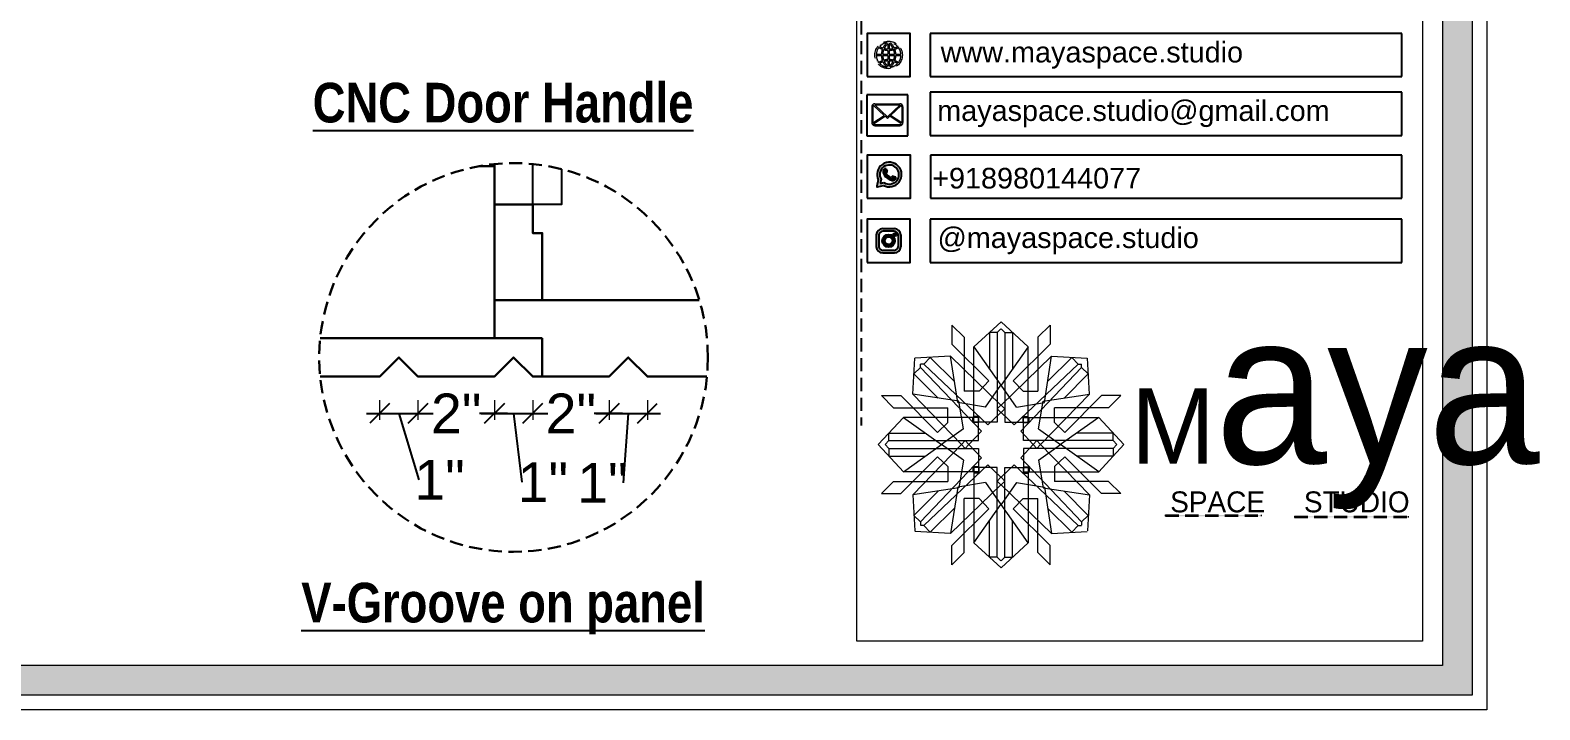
# Model space of a CAD drawing. Header units: millimetres. Extents: x 56222 to 3066687, y -650199 to -121287.
# Drawn here: x 134563.7 to 134678, y -182991.7 to -182940.2 of the extents above; entities that cross this region are included whole.
import ezdxf

# ---------------------------------------------------------------- set-up
doc = ezdxf.new("R2010")
doc.units = ezdxf.units.MM
doc.header["$MEASUREMENT"] = 0
doc.header["$PDMODE"] = 35
doc.linetypes.add('DASHEDX2', pattern=[1.5, 1, -0.5])
doc.layers.get('Defpoints').update_dxf_attribs({"color": 220})
for name, color, linetype, lineweight in [('dim05', 1, 'Continuous', 13), ('Dimension', 10, 'DASHEDX2', 20), ('FIRST FLOOR', 7, 'Continuous', 9), ('FIRST FLOOR_( PLine )_', 251, 'Continuous', 30), ('FURNITURE', 32, 'Continuous', 9), ('Labelling', 1, 'Continuous', 25), ('wall', 7, 'Continuous', 30)]:
    doc.layers.add(name, color=color, linetype=linetype, lineweight=lineweight)
doc.styles.add('Arial', font='arial.ttf')
doc.styles.get("Standard").update_dxf_attribs({"font": 'arial.ttf', "height": 6})
doc.styles.add('style4', font='ARIALN.TTF')
doc.dimstyles.new('Archana', dxfattribs={"dimtxt": 3, "dimasz": 1.5, "dimexe": 0.5, "dimexo": 0.5, "dimgap": 0, "dimtad": 0, "dimzin": 0, "dimdsep": 46, "dimlunit": 4, "dimtxsty": 'Arial', "dimblk": 'OBLIQUE', "dimcen": 0, "dimdle": 1, "dimclrd": 1, "dimclre": 1, "dimclrt": 5, "dimadec": 0, "dimazin": 0, "dimtfac": 1, "dimtofl": 0, "dimtmove": 1, "dimatfit": 3, "dimfxl": 1, "dimfxlon": 1, "dimtolj": 1, "dimtzin": 0, "dimlwd": 25, "dimlwe": -1, "dimarcsym": 0})

# ---------------------------------------------------------------- blocks, each defined once
blk = doc.blocks.new('_Oblique')
at = {"layer": 'wall', "color": 0, "lineweight": -2}
blk.add_line((-0.5, -0.5), (0.5, 0.5), dxfattribs=at)
blk = doc.blocks.new('*D359')
at = {"layer": 'Defpoints', "color": 0, "lineweight": 30, "transparency": 16777216}
for p in [(134598.85, -182966.45), (134601.75, -182966.45), (134601.75, -182969.24)]:
    blk.add_point(p, dxfattribs=at)
at = {"layer": 'FURNITURE', "color": 1, "transparency": 16777216}
for p, q in [((134598.85, -182968.24), (134598.85, -182969.74)), ((134601.75, -182968.24), (134601.75, -182969.74))]:
    blk.add_line(p, q, dxfattribs=at)
at = {"layer": 'FURNITURE', "color": 1, "lineweight": 25, "transparency": 16777216}
for p, q in [((134597.85, -182969.24), (134602.75, -182969.24)), ((134600.3, -182969.24), (134600.93, -182974.45))]:
    blk.add_line(p, q, dxfattribs=at)
at = {"layer": 'FURNITURE', "color": 1, "lineweight": 25, "transparency": 16777216, "xscale": 1.5, "yscale": 1.5, "zscale": 1.5, "rotation": 180}
blk.add_blockref('_Oblique', (134598.85, -182969.24), dxfattribs=at)
at = {"layer": 'FURNITURE', "color": 1, "lineweight": 25, "transparency": 16777216, "xscale": 1.5, "yscale": 1.5, "zscale": 1.5}
blk.add_blockref('_Oblique', (134601.75, -182969.24), dxfattribs=at)
at = {"layer": 'FURNITURE', "color": 5, "lineweight": 30, "transparency": 16777216, "insert": (134602.52, -182974.45), "char_height": 3, "attachment_point": 5, "style": 'Arial'}
blk.add_mtext('\\A1;1"', dxfattribs=at)
blk = doc.blocks.new('*D360')
at = {"layer": 'Defpoints', "color": 0, "lineweight": 30, "transparency": 16777216}
for p in [(134601.75, -182966.45), (134607.54, -182966.45), (134607.54, -182969.24)]:
    blk.add_point(p, dxfattribs=at)
at = {"layer": 'FURNITURE', "color": 1, "transparency": 16777216}
for p, q in [((134601.75, -182968.24), (134601.75, -182969.74)), ((134607.54, -182968.24), (134607.54, -182969.74))]:
    blk.add_line(p, q, dxfattribs=at)
at = {"layer": 'FURNITURE', "color": 1, "lineweight": 25, "transparency": 16777216}
for p, q in [((134600.75, -182969.24), (134602.89, -182969.24)), ((134608.54, -182969.24), (134606.39, -182969.24))]:
    blk.add_line(p, q, dxfattribs=at)
at = {"layer": 'FURNITURE', "color": 1, "lineweight": 25, "transparency": 16777216, "xscale": 1.5, "yscale": 1.5, "zscale": 1.5, "rotation": 180}
blk.add_blockref('_Oblique', (134601.75, -182969.24), dxfattribs=at)
at = {"layer": 'FURNITURE', "color": 1, "lineweight": 25, "transparency": 16777216, "xscale": 1.5, "yscale": 1.5, "zscale": 1.5}
blk.add_blockref('_Oblique', (134607.54, -182969.24), dxfattribs=at)
at = {"layer": 'FURNITURE', "color": 5, "lineweight": 30, "transparency": 16777216, "insert": (134604.64, -182969.24), "char_height": 3, "attachment_point": 5, "style": 'Arial'}
blk.add_mtext('\\A1;2"', dxfattribs=at)
blk = doc.blocks.new('*D361')
at = {"layer": 'Defpoints', "color": 0, "lineweight": 30, "transparency": 16777216}
for p in [(134607.54, -182966.45), (134610.43, -182966.45), (134610.43, -182969.24)]:
    blk.add_point(p, dxfattribs=at)
at = {"layer": 'FURNITURE', "color": 1, "transparency": 16777216}
for p, q in [((134607.54, -182968.24), (134607.54, -182969.74)), ((134610.43, -182968.24), (134610.43, -182969.74))]:
    blk.add_line(p, q, dxfattribs=at)
at = {"layer": 'FURNITURE', "color": 1, "lineweight": 25, "transparency": 16777216}
for p, q in [((134606.54, -182969.24), (134611.43, -182969.24)), ((134608.98, -182969.24), (134608.61, -182974.5))]:
    blk.add_line(p, q, dxfattribs=at)
at = {"layer": 'FURNITURE', "color": 1, "lineweight": 25, "transparency": 16777216, "xscale": 1.5, "yscale": 1.5, "zscale": 1.5, "rotation": 180}
blk.add_blockref('_Oblique', (134607.54, -182969.24), dxfattribs=at)
at = {"layer": 'FURNITURE', "color": 1, "lineweight": 25, "transparency": 16777216, "xscale": 1.5, "yscale": 1.5, "zscale": 1.5}
blk.add_blockref('_Oblique', (134610.43, -182969.24), dxfattribs=at)
at = {"layer": 'FURNITURE', "color": 5, "lineweight": 30, "transparency": 16777216, "insert": (134607.03, -182974.5), "char_height": 3, "attachment_point": 5, "style": 'Arial'}
blk.add_mtext('\\A1;1"', dxfattribs=at)
blk = doc.blocks.new('*D362')
at = {"layer": 'Defpoints', "color": 0, "lineweight": 30, "transparency": 16777216}
for p in [(134590.16, -182966.45), (134593.06, -182966.45), (134593.06, -182969.24)]:
    blk.add_point(p, dxfattribs=at)
at = {"layer": 'FURNITURE', "color": 1, "transparency": 16777216}
for p, q in [((134590.16, -182968.24), (134590.16, -182969.74)), ((134593.06, -182968.24), (134593.06, -182969.74))]:
    blk.add_line(p, q, dxfattribs=at)
at = {"layer": 'FURNITURE', "color": 1, "lineweight": 25, "transparency": 16777216}
for p, q in [((134589.16, -182969.24), (134594.06, -182969.24)), ((134591.61, -182969.24), (134593.12, -182974.26))]:
    blk.add_line(p, q, dxfattribs=at)
at = {"layer": 'FURNITURE', "color": 1, "lineweight": 25, "transparency": 16777216, "xscale": 1.5, "yscale": 1.5, "zscale": 1.5, "rotation": 180}
blk.add_blockref('_Oblique', (134590.16, -182969.24), dxfattribs=at)
at = {"layer": 'FURNITURE', "color": 1, "lineweight": 25, "transparency": 16777216, "xscale": 1.5, "yscale": 1.5, "zscale": 1.5}
blk.add_blockref('_Oblique', (134593.06, -182969.24), dxfattribs=at)
at = {"layer": 'FURNITURE', "color": 5, "lineweight": 30, "transparency": 16777216, "insert": (134594.7, -182974.26), "char_height": 3, "attachment_point": 5, "style": 'Arial'}
blk.add_mtext('\\A1;1"', dxfattribs=at)
blk = doc.blocks.new('*D363')
at = {"layer": 'Defpoints', "color": 0, "lineweight": 30, "transparency": 16777216}
for p in [(134593.06, -182966.45), (134598.85, -182966.45), (134598.85, -182969.24)]:
    blk.add_point(p, dxfattribs=at)
at = {"layer": 'FURNITURE', "color": 1, "transparency": 16777216}
for p, q in [((134593.06, -182968.24), (134593.06, -182969.74)), ((134598.85, -182968.24), (134598.85, -182969.74))]:
    blk.add_line(p, q, dxfattribs=at)
at = {"layer": 'FURNITURE', "color": 1, "lineweight": 25, "transparency": 16777216}
for p, q in [((134592.06, -182969.24), (134594.21, -182969.24)), ((134599.85, -182969.24), (134597.71, -182969.24))]:
    blk.add_line(p, q, dxfattribs=at)
at = {"layer": 'FURNITURE', "color": 1, "lineweight": 25, "transparency": 16777216, "xscale": 1.5, "yscale": 1.5, "zscale": 1.5, "rotation": 180}
blk.add_blockref('_Oblique', (134593.06, -182969.24), dxfattribs=at)
at = {"layer": 'FURNITURE', "color": 1, "lineweight": 25, "transparency": 16777216, "xscale": 1.5, "yscale": 1.5, "zscale": 1.5}
blk.add_blockref('_Oblique', (134598.85, -182969.24), dxfattribs=at)
at = {"layer": 'FURNITURE', "color": 5, "lineweight": 30, "transparency": 16777216, "insert": (134595.96, -182969.24), "char_height": 3, "attachment_point": 5, "style": 'Arial'}
blk.add_mtext('\\A1;2"', dxfattribs=at)

msp = doc.modelspace()

# ---------------------------------------------------------------- hatches: boundary and pattern name
at = {"layer": 'Dimension', "linetype": 'Continuous', "true_color": 0xd39e00}
h = msp.add_hatch(color=42, dxfattribs=at)
h.paths.add_polyline_path([(134354.114, -182766.193), (134354.114, -182990.562), (134672.877, -182990.562), (134672.877, -182766.193)])
h.paths.add_polyline_path([(134356.352, -182768.43), (134670.64, -182768.43), (134670.64, -182988.325), (134356.352, -182988.325)], flags=16)
at = {"layer": 'Dimension', "true_color": 0x000000}
h = msp.add_hatch(color=18, dxfattribs=at)
h.dxf.hatch_style = 1
h.paths.add_polyline_path([(134629.737, -182942.106, 1), (134627.659, -182942.106, 1)])
h.paths.add_polyline_path([(134628.818, -182943.033, 0.1057953), (134629.129, -182942.634, -0.0552054), (134629.369, -182942.756, -0.1698216)], flags=16)
h.paths.add_polyline_path([(134628.748, -182942.955), (134628.748, -182942.557, -0.0582794), (134629.029, -182942.601, -0.1033533)], flags=16)
h.paths.add_polyline_path([(134628.643, -182942.95, -0.1017409), (134628.368, -182942.601, -0.057171), (134628.643, -182942.557)], flags=16)
h.paths.add_polyline_path([(134628.579, -182943.033, -0.1698216), (134628.027, -182942.756, -0.0552054), (134628.267, -182942.634, 0.1057953)], flags=16)
h.paths.add_polyline_path([(134629.171, -182942.538, 0.0813356), (134629.25, -182942.156), (134629.631, -182942.156, -0.1520689), (134629.438, -182942.677, 0.0568698)], flags=16)
h.paths.add_polyline_path([(134629.072, -182942.505, 0.0619448), (134628.748, -182942.452), (134628.748, -182942.156), (134629.145, -182942.156, -0.0813437)], flags=16)
h.paths.add_polyline_path([(134628.643, -182942.452, 0.0609234), (134628.325, -182942.505, -0.0813437), (134628.252, -182942.156), (134628.643, -182942.156)], flags=16)
h.paths.add_polyline_path([(134628.226, -182942.538, 0.0568698), (134627.958, -182942.677, -0.1520689), (134627.765, -182942.156), (134628.147, -182942.156, 0.0813356)], flags=16)
h.paths.add_polyline_path([(134628.748, -182942.051), (134628.748, -182941.76, 0.0619448), (134629.072, -182941.708, -0.0800087), (134629.145, -182942.051)], flags=16)
h.paths.add_polyline_path([(134629.249, -182942.051, 0.0801165), (134629.171, -182941.674, 0.0568698), (134629.438, -182941.536, 0.0282581), (134629.369, -182941.456, -0.0552054), (134629.129, -182941.578, 0.1057953), (134628.818, -182941.18, -0.3602903), (134629.631, -182942.051)], flags=16)
h.paths.add_polyline_path([(134628.643, -182942.051), (134628.252, -182942.051, -0.0800087), (134628.325, -182941.708, 0.0609234), (134628.643, -182941.76)], flags=16)
h.paths.add_polyline_path([(134628.147, -182942.051), (134627.766, -182942.051, -0.1504655), (134627.958, -182941.536, 0.0568698), (134628.226, -182941.674, 0.0801165)], flags=16)
h.paths.add_polyline_path([(134628.748, -182941.655), (134628.748, -182941.257, -0.1033533), (134629.029, -182941.611, -0.0582794)], flags=16)
h.paths.add_polyline_path([(134628.643, -182941.655, -0.057171), (134628.368, -182941.611, -0.1017409), (134628.643, -182941.262)], flags=16)
h.paths.add_polyline_path([(134628.267, -182941.578, -0.0552054), (134628.027, -182941.456, -0.1698216), (134628.579, -182941.18, 0.1057953)], flags=16)
h = msp.add_hatch(color=18, dxfattribs=at)
h.dxf.hatch_style = 1
h.paths.add_polyline_path([(134629.547, -182947.459, 0.4142136), (134629.784, -182947.221), (134629.784, -182946.034, 0.4142136), (134629.547, -182945.796), (134627.659, -182945.796, 0.4142136), (134627.422, -182946.034), (134627.422, -182947.221, 0.4142136), (134627.659, -182947.459)])
h.paths.add_polyline_path([(134628.778, -182946.743), (134629.652, -182947.326, -0.1989124), (134629.547, -182947.37), (134627.659, -182947.37, -0.1989124), (134627.554, -182947.326), (134628.428, -182946.743), (134628.603, -182946.907)], flags=16)
h.paths.add_polyline_path([(134628.603, -182946.785), (134627.642, -182945.886, -0.0287833), (134627.659, -182945.885), (134629.547, -182945.885, -0.0287833), (134629.564, -182945.886)], flags=16)
h.paths.add_polyline_path([(134628.845, -182946.681), (134629.65, -182945.927, -0.2024819), (134629.695, -182946.034), (134629.695, -182947.221, -0.043076), (134629.693, -182947.247)], flags=16)
h.paths.add_polyline_path([(134628.361, -182946.681), (134627.513, -182947.247, -0.043076), (134627.511, -182947.221), (134627.511, -182946.034, -0.2024819), (134627.556, -182945.927)], flags=16)
h = msp.add_hatch(color=18, dxfattribs=at)
h.dxf.hatch_style = 1
h.paths.add_polyline_path([(134628.961, -182951.603, 0.1705133), (134629.138, -182951.571, 0.1903367), (134629.255, -182951.425, 0.3162306), (134629.228, -182951.359), (134629.03, -182951.295, 0.2737209), (134628.958, -182951.313, 0.0407493), (134628.917, -182951.365, -0.4412823), (134628.85, -182951.379, -0.1182798), (134628.523, -182951.105, -0.4412823), (134628.527, -182951.037, 0.0407493), (134628.571, -182950.988, 0.2900831), (134628.576, -182950.911), (134628.484, -182950.729, 0.3162306), (134628.414, -182950.713, 0.1903367), (134628.288, -182950.852, 0.1705133), (134628.285, -182951.032, 0.2527841)], flags=0)
h.paths.add_polyline_path([(134627.911, -182951.564), (134627.804, -182952.042, 0.5509124), (134627.856, -182952.089), (134628.307, -182951.979, 6.3441252)])
h.paths.add_polyline_path([(134628.346, -182951.761), (134628.062, -182951.831), (134628.129, -182951.532, -9.0713391)], flags=16)
h.paths.add_polyline_path([(134629.251, -182951.437, -0.1781105), (134629.138, -182951.571, -0.1705133), (134628.961, -182951.603, -0.2527841), (134628.285, -182951.032, -0.1705133), (134628.288, -182950.852, -0.1781105), (134628.403, -182950.719, -0.3700893), (134628.484, -182950.729), (134628.576, -182950.911, -0.3071851), (134628.568, -182950.992, -0.0410867), (134628.523, -182951.041, 0.3216764), (134628.515, -182951.094, 0.1265238), (134628.864, -182951.386, 0.3122156), (134628.914, -182951.37, -0.0410867), (134628.955, -182951.317, -0.290673), (134629.03, -182951.295), (134629.228, -182951.359, -0.3700893)], flags=0)
h = msp.add_hatch(color=18, dxfattribs=at)
h.dxf.hatch_style = 1
h.paths.add_polyline_path([(134629.03, -182951.295, 0.2737209), (134628.958, -182951.313, 0.0407493), (134628.917, -182951.365, -0.4412823), (134628.85, -182951.379, -0.1182798), (134628.523, -182951.105, -0.4412823), (134628.527, -182951.037, 0.0407493), (134628.571, -182950.988, 0.2900831), (134628.576, -182950.911), (134628.484, -182950.729, 0.3162306), (134628.414, -182950.713, 0.1903367), (134628.288, -182950.852, 0.1705133), (134628.285, -182951.032, 0.2527841), (134628.961, -182951.603, 0.1705133), (134629.138, -182951.571, 0.1903367), (134629.255, -182951.425, 0.3162306), (134629.228, -182951.359)])
h = msp.add_hatch(color=18, dxfattribs=at)
h.dxf.hatch_style = 1
h.paths.add_polyline_path([(134627.755, -182956.624, 0.3538715), (134628.248, -182957.097), (134629.131, -182957.097, 0.3538715), (134629.623, -182956.624), (134629.623, -182955.727, 0.3538715), (134629.131, -182955.254), (134628.248, -182955.254, 0.3538715), (134627.755, -182955.727)])
h.paths.add_polyline_path([(134627.952, -182955.741, -0.3538715), (134628.263, -182955.442), (134629.116, -182955.442, -0.3538715), (134629.426, -182955.741), (134629.426, -182956.61, -0.3538715), (134629.116, -182956.909), (134628.263, -182956.909, -0.3538715), (134627.952, -182956.61)], flags=16)
h.paths.add_polyline_path([(134629.176, -182956.173, -1), (134628.207, -182956.173, -1)], flags=0)
h.paths.add_polyline_path([(134628.98, -182956.173, -1), (134628.403, -182956.173, -1)], flags=0)
h.paths.add_polyline_path([(134629.059, -182955.704, -1), (134629.294, -182955.704, -1)], flags=0)
h.paths.add_polyline_path([(134628.207, -182956.173, 1), (134629.176, -182956.173, 1)], flags=0)
h = msp.add_hatch(color=18, dxfattribs=at)
h.dxf.hatch_style = 1
h.paths.add_polyline_path([(134628.207, -182956.173, 1), (134629.176, -182956.173, 1)])
h.paths.add_polyline_path([(134628.98, -182956.173, -1), (134628.403, -182956.173, -1)], flags=16)
h = msp.add_hatch(color=18, dxfattribs=at)
h.dxf.hatch_style = 1
h.paths.add_polyline_path([(134629.294, -182955.704, 1), (134629.059, -182955.704, 1)])
at = {"layer": 'Dimension', "true_color": 0xd39e00}
h = msp.add_hatch(color=42, dxfattribs=at)
h.dxf.hatch_style = 1
h.paths.add_polyline_path([(134656.911, -182976.929), (134649.662, -182976.929), (134649.662, -182977.024), (134656.911, -182977.024)])
h = msp.add_hatch(color=42, dxfattribs=at)
h.dxf.hatch_style = 1
h.paths.add_polyline_path([(134668.056, -182977.024), (134659.426, -182977.024), (134659.426, -182977.119), (134668.056, -182977.119)])

# ---------------------------------------------------------------- linework, layer by layer
at = {"color": 18, "true_color": 0x000000}
for p, q in [((134667.556, -182940.474), (134631.839, -182940.474)), ((134631.839, -182940.474), (134631.839, -182943.738)), ((134667.556, -182943.738), (134667.556, -182940.474)), ((134631.839, -182943.738), (134667.556, -182943.738)), ((134667.556, -182944.93), (134631.839, -182944.93)), ((134631.839, -182944.93), (134631.839, -182948.194)), ((134667.556, -182948.194), (134667.556, -182944.93)), ((134631.839, -182948.194), (134667.556, -182948.194)), ((134667.556, -182949.682), (134631.856, -182949.682)), ((134631.856, -182949.682), (134631.856, -182952.947)), ((134667.556, -182952.947), (134667.556, -182949.682)), ((134631.856, -182952.947), (134667.556, -182952.947)), ((134667.556, -182954.548), (134631.839, -182954.548)), ((134631.839, -182954.548), (134631.839, -182957.813)), ((134667.556, -182957.813), (134667.556, -182954.548)), ((134631.839, -182957.813), (134667.556, -182957.813))]:
    msp.add_line(p, q, dxfattribs=at)
for p, q in [((134630.154, -182945.114), (134627.049, -182945.114)), ((134627.049, -182945.114), (134627.049, -182948.219)), ((134630.154, -182948.219), (134630.154, -182945.114)), ((134627.049, -182948.219), (134630.154, -182948.219)), ((134627.911, -182951.564), (134627.804, -182952.042)), ((134628.129, -182951.532), (134628.062, -182951.831)), ((134628.062, -182951.831), (134628.346, -182951.761)), ((134628.484, -182950.729), (134628.576, -182950.911)), ((134629.228, -182951.359), (134629.034, -182951.296)), ((134627.854, -182952.09), (134628.307, -182951.979)), ((134627.755, -182955.727), (134627.755, -182956.624)), ((134627.952, -182955.741), (134627.952, -182956.61)), ((134628.248, -182955.254), (134629.131, -182955.254)), ((134629.116, -182955.442), (134628.263, -182955.442)), ((134629.426, -182955.741), (134629.426, -182956.61)), ((134629.623, -182955.727), (134629.623, -182956.624)), ((134628.248, -182957.097), (134629.131, -182957.097)), ((134629.116, -182956.909), (134628.263, -182956.909))]:
    msp.add_line(p, q)
at = {"color": 42, "lineweight": 5, "true_color": 0xe0ac11}
for p, q in [((134633.493, -182962.55), (134633.493, -182964.005)), ((134634.413, -182963.466), (134633.493, -182962.55)), ((134635.154, -182964.211), (134637.207, -182962.303)), ((134636.91, -182963.113), (134636.336, -182963.113)), ((134636.336, -182963.113), (134636.336, -182965.88)), ((134636.91, -182963.113), (134637.203, -182962.84)), ((134636.91, -182963.113), (134636.91, -182969.901)), ((134639.259, -182964.211), (134637.207, -182962.303)), ((134637.504, -182963.113), (134637.21, -182962.84)), ((134637.504, -182963.113), (134637.504, -182969.901)), ((134637.504, -182963.113), (134638.078, -182963.113)), ((134638.078, -182963.113), (134638.078, -182965.88)), ((134640.001, -182963.466), (134640.921, -182962.55)), ((134640.921, -182962.55), (134640.921, -182964.005)), ((134636.287, -182966.785), (134633.493, -182964.005)), ((134634.413, -182963.466), (134634.413, -182967.569)), ((134635.154, -182969.901), (134635.154, -182964.211)), ((134635.154, -182964.211), (134637.203, -182967.106)), ((134639.259, -182964.211), (134637.21, -182967.106)), ((134638.127, -182966.785), (134640.921, -182964.005)), ((134639.259, -182969.901), (134639.259, -182964.211)), ((134640.001, -182963.466), (134640.001, -182967.569)), ((134630.521, -182967.787), (134630.675, -182965.071)), ((134633.391, -182964.917), (134630.675, -182965.071)), ((134631.363, -182965.515), (134631.107, -182965.515)), ((134631.119, -182965.759), (134631.119, -182965.502)), ((134631.849, -182965.004), (134631.363, -182965.515)), ((134636.203, -182970.119), (134631.363, -182965.515)), ((134631.849, -182965.004), (134633.684, -182966.834)), ((134633.925, -182968.416), (134633.391, -182964.917)), ((134633.392, -182964.921), (134637.203, -182968.608)), ((134641.022, -182964.921), (134637.21, -182968.608)), ((134638.211, -182970.119), (134643.051, -182965.515)), ((134640.488, -182968.416), (134641.022, -182964.917)), ((134642.565, -182965.004), (134640.73, -182966.834)), ((134641.022, -182964.917), (134643.739, -182965.071)), ((134642.565, -182965.004), (134643.051, -182965.515)), ((134643.051, -182965.515), (134643.307, -182965.515)), ((134643.302, -182965.759), (134643.302, -182965.502)), ((134643.899, -182967.787), (134643.746, -182965.071)), ((134630.609, -182966.244), (134631.119, -182965.759)), ((134630.609, -182966.244), (134632.438, -182968.08)), ((134635.723, -182970.598), (134631.119, -182965.759)), ((134638.697, -182970.598), (134643.302, -182965.759)), ((134643.812, -182966.244), (134641.983, -182968.08)), ((134643.812, -182966.244), (134643.302, -182965.759)), ((134634.021, -182968.321), (134630.521, -182967.787)), ((134630.525, -182967.787), (134634.213, -182971.599)), ((134635.541, -182967.569), (134634.413, -182967.569)), ((134636.287, -182966.785), (134635.541, -182967.569)), ((134636.024, -182968.772), (134637.203, -182967.106)), ((134638.39, -182968.772), (134637.21, -182967.106)), ((134638.127, -182966.785), (134638.873, -182967.569)), ((134638.873, -182967.569), (134640.001, -182967.569)), ((134643.896, -182967.787), (134640.208, -182971.599)), ((134640.4, -182968.321), (134643.899, -182967.787)), ((134628.154, -182967.888), (134629.609, -182967.888)), ((134629.07, -182968.809), (134628.154, -182967.888)), ((134629.07, -182968.809), (134633.173, -182968.809)), ((134632.389, -182970.682), (134629.609, -182967.888)), ((134633.173, -182969.936), (134633.173, -182968.809)), ((134636.024, -182968.772), (134633.925, -182968.416)), ((134634.377, -182970.419), (134634.021, -182968.321)), ((134636.91, -182968.888), (134637.203, -182968.608)), ((134636.91, -182968.888), (134637.203, -182969.167)), ((134637.504, -182968.888), (134637.21, -182968.608)), ((134637.504, -182968.888), (134637.21, -182969.167)), ((134638.39, -182968.772), (134640.488, -182968.416)), ((134640.044, -182970.419), (134640.4, -182968.321)), ((134645.351, -182968.809), (134641.248, -182968.809)), ((134641.248, -182969.936), (134641.248, -182968.809)), ((134642.032, -182970.682), (134644.811, -182967.888)), ((134646.266, -182967.888), (134644.811, -182967.888)), ((134645.351, -182968.809), (134646.266, -182967.888)), ((134629.815, -182969.55), (134627.908, -182971.603)), ((134635.505, -182969.55), (134629.815, -182969.55)), ((134629.815, -182969.55), (134632.71, -182971.599)), ((134632.389, -182970.682), (134633.173, -182969.936)), ((134635.076, -182969.918), (134635.076, -182969.55)), ((134635.505, -182969.918), (134635.076, -182969.918)), ((134635.523, -182969.472), (134635.154, -182969.472)), ((134636.91, -182969.901), (134635.154, -182969.901)), ((134635.505, -182971.305), (134635.505, -182969.55)), ((134635.522, -182969.901), (134635.523, -182969.472)), ((134636.203, -182970.119), (134637.203, -182969.167)), ((134638.211, -182970.119), (134637.21, -182969.167)), ((134637.504, -182969.901), (134639.259, -182969.901)), ((134638.891, -182969.901), (134638.891, -182969.472)), ((134638.891, -182969.472), (134639.259, -182969.472)), ((134638.916, -182971.305), (134638.916, -182969.55)), ((134638.916, -182969.55), (134644.605, -182969.55)), ((134638.916, -182969.918), (134639.344, -182969.918)), ((134639.344, -182969.918), (134639.344, -182969.55)), ((134642.032, -182970.682), (134641.248, -182969.936)), ((134644.605, -182969.55), (134641.711, -182971.599)), ((134644.605, -182969.55), (134646.513, -182971.603)), ((134628.717, -182971.305), (134628.717, -182970.732)), ((134628.717, -182970.732), (134631.484, -182970.732)), ((134634.377, -182970.419), (134632.71, -182971.599)), ((134635.723, -182970.598), (134634.771, -182971.599)), ((134638.697, -182970.598), (134639.649, -182971.599)), ((134640.044, -182970.419), (134641.711, -182971.599)), ((134645.704, -182970.732), (134642.936, -182970.732)), ((134645.704, -182971.305), (134645.704, -182970.732)), ((134629.815, -182973.655), (134627.908, -182971.603)), ((134628.717, -182971.305), (134628.444, -182971.599)), ((134628.717, -182971.9), (134628.444, -182971.606)), ((134628.717, -182971.305), (134635.505, -182971.305)), ((134628.717, -182971.9), (134635.505, -182971.9)), ((134628.717, -182971.9), (134628.717, -182972.474)), ((134629.815, -182973.655), (134632.71, -182971.606)), ((134630.525, -182975.418), (134634.213, -182971.606)), ((134634.377, -182972.786), (134632.71, -182971.606)), ((134634.492, -182971.305), (134634.213, -182971.599)), ((134634.492, -182971.9), (134634.213, -182971.606)), ((134634.492, -182971.305), (134634.771, -182971.599)), ((134634.492, -182971.9), (134634.771, -182971.606)), ((134635.723, -182972.607), (134634.771, -182971.606)), ((134635.505, -182971.9), (134635.505, -182973.655)), ((134638.697, -182972.607), (134639.649, -182971.606)), ((134645.704, -182971.305), (134638.916, -182971.305)), ((134638.916, -182971.9), (134638.916, -182973.655)), ((134645.704, -182971.9), (134638.916, -182971.9)), ((134639.929, -182971.305), (134639.649, -182971.599)), ((134639.929, -182971.9), (134639.649, -182971.606)), ((134639.929, -182971.305), (134640.208, -182971.599)), ((134639.929, -182971.9), (134640.208, -182971.606)), ((134640.044, -182972.786), (134641.711, -182971.606)), ((134643.896, -182975.418), (134640.208, -182971.606)), ((134644.605, -182973.655), (134641.711, -182971.606)), ((134644.605, -182973.655), (134646.513, -182971.603)), ((134645.704, -182971.305), (134645.976, -182971.599)), ((134645.704, -182971.9), (134645.976, -182971.606)), ((134645.704, -182971.9), (134645.704, -182972.474)), ((134628.717, -182972.474), (134631.484, -182972.474)), ((134632.389, -182972.523), (134629.609, -182975.317)), ((134635.723, -182972.607), (134631.119, -182977.446)), ((134636.203, -182973.129), (134631.363, -182977.733)), ((134632.389, -182972.523), (134633.173, -182973.269)), ((134633.173, -182973.269), (134633.173, -182974.396)), ((134634.377, -182972.786), (134634.021, -182974.884)), ((134635.505, -182973.287), (134635.076, -182973.287)), ((134635.076, -182973.287), (134635.076, -182973.655)), ((134636.91, -182973.347), (134635.154, -182973.347)), ((134635.154, -182973.347), (134635.154, -182979.036)), ((134635.522, -182973.347), (134635.523, -182973.775)), ((134636.203, -182973.129), (134637.203, -182974.08)), ((134636.91, -182980.135), (134636.91, -182973.347)), ((134638.211, -182973.129), (134637.21, -182974.08)), ((134637.504, -182973.347), (134639.259, -182973.347)), ((134637.504, -182980.135), (134637.504, -182973.347)), ((134638.211, -182973.129), (134643.051, -182977.733)), ((134638.697, -182972.607), (134643.302, -182977.446)), ((134638.891, -182973.347), (134638.891, -182973.775)), ((134638.916, -182973.287), (134639.344, -182973.287)), ((134639.259, -182973.347), (134639.259, -182979.036)), ((134639.344, -182973.287), (134639.344, -182973.655)), ((134640.044, -182972.786), (134640.4, -182974.884)), ((134642.032, -182972.523), (134641.248, -182973.269)), ((134641.248, -182973.269), (134641.248, -182974.396)), ((134642.032, -182972.523), (134644.811, -182975.317)), ((134645.704, -182972.474), (134642.936, -182972.474)), ((134629.07, -182974.396), (134628.154, -182975.317)), ((134629.07, -182974.396), (134633.173, -182974.396)), ((134635.505, -182973.655), (134629.815, -182973.655)), ((134633.392, -182978.327), (134637.203, -182974.639)), ((134636.024, -182974.475), (134633.925, -182974.831)), ((134635.523, -182973.775), (134635.154, -182973.775)), ((134636.024, -182974.475), (134637.203, -182976.142)), ((134636.91, -182974.36), (134637.203, -182974.08)), ((134636.91, -182974.36), (134637.203, -182974.639)), ((134637.504, -182974.36), (134637.21, -182974.08)), ((134637.504, -182974.36), (134637.21, -182974.639)), ((134638.39, -182974.475), (134637.21, -182976.142)), ((134641.022, -182978.327), (134637.21, -182974.639)), ((134638.39, -182974.475), (134640.488, -182974.831)), ((134638.891, -182973.775), (134639.259, -182973.775)), ((134638.916, -182973.655), (134644.605, -182973.655)), ((134645.351, -182974.396), (134641.248, -182974.396)), ((134645.351, -182974.396), (134646.266, -182975.317)), ((134628.154, -182975.317), (134629.609, -182975.317)), ((134634.021, -182974.884), (134630.521, -182975.418)), ((134630.521, -182975.418), (134630.675, -182978.134)), ((134630.609, -182976.961), (134632.438, -182975.126)), ((134633.925, -182974.831), (134633.391, -182978.331)), ((134634.413, -182979.782), (134634.413, -182975.679)), ((134635.541, -182975.679), (134634.413, -182975.679)), ((134636.287, -182976.463), (134635.541, -182975.679)), ((134638.127, -182976.463), (134638.873, -182975.679)), ((134638.873, -182975.679), (134640.001, -182975.679)), ((134640.001, -182979.782), (134640.001, -182975.679)), ((134640.4, -182974.884), (134643.899, -182975.418)), ((134640.488, -182974.831), (134641.022, -182978.331)), ((134643.812, -182976.961), (134641.983, -182975.126)), ((134643.899, -182975.418), (134643.746, -182978.134)), ((134646.266, -182975.317), (134644.811, -182975.317)), ((134631.849, -182978.243), (134633.684, -182976.414)), ((134636.287, -182976.463), (134633.493, -182979.242)), ((134635.154, -182979.036), (134637.203, -182976.142)), ((134639.259, -182979.036), (134637.21, -182976.142)), ((134638.127, -182976.463), (134640.921, -182979.242)), ((134642.565, -182978.243), (134640.73, -182976.414)), ((134630.609, -182976.961), (134631.119, -182977.446)), ((134631.363, -182977.733), (134631.107, -182977.733)), ((134631.119, -182977.446), (134631.119, -182977.703)), ((134631.849, -182978.243), (134631.363, -182977.733)), ((134636.336, -182980.135), (134636.336, -182977.367)), ((134638.078, -182980.135), (134638.078, -182977.367)), ((134642.565, -182978.243), (134643.051, -182977.733)), ((134643.051, -182977.733), (134643.307, -182977.733)), ((134643.812, -182976.961), (134643.302, -182977.446)), ((134643.302, -182977.446), (134643.302, -182977.703)), ((134633.391, -182978.331), (134630.675, -182978.177)), ((134635.154, -182979.036), (134637.207, -182980.944)), ((134639.259, -182979.036), (134637.207, -182980.944)), ((134641.022, -182978.331), (134643.739, -182978.177)), ((134633.493, -182980.697), (134633.493, -182979.242)), ((134634.413, -182979.782), (134633.493, -182980.697)), ((134636.91, -182980.135), (134636.336, -182980.135)), ((134636.91, -182980.135), (134637.203, -182980.407)), ((134637.504, -182980.135), (134637.21, -182980.407)), ((134637.504, -182980.135), (134638.078, -182980.135)), ((134640.001, -182979.782), (134640.921, -182980.697)), ((134640.921, -182980.697), (134640.921, -182979.242))]:
    msp.add_line(p, q, dxfattribs=at)
for points in [[(134627.066, -182943.738), (134630.331, -182943.738), (134630.331, -182940.474), (134627.066, -182940.474)], [(134627.083, -182952.947), (134630.347, -182952.947), (134630.347, -182949.682), (134627.083, -182949.682)], [(134627.066, -182957.813), (134630.331, -182957.813), (134630.331, -182954.548), (134627.066, -182954.548)]]:
    msp.add_lwpolyline(points, close=True)
msp.add_lwpolyline([(134603.918, -182950.743), (134603.918, -182953.424), (134601.746, -182953.424), (134601.746, -182950.362)])
for centre, radius in [((134628.692, -182956.173), 0.484), ((134628.692, -182956.173), 0.289), ((134629.176, -182955.704), 0.117)]:
    msp.add_circle(centre, radius)
for centre, radius, start, end in [((134628.752, -182951.16), 0.933, 241.47269, 205.64225), ((134628.752, -182951.16), 0.725, 235.99618, 210.83325), ((134628.543, -182950.946), 0.272, 159.7007, 198.40719), ((134629.151, -182950.692), 0.93, 201.42182, 258.16694), ((134628.526, -182950.941), 0.254, 118.96853, 159.36483), ((134628.437, -182950.771), 0.0625, 41.89846, 123.13436), ((134628.556, -182951.073), 0.046, 135.99317, 224.88915), ((134628.247, -182950.74), 0.409, 312.46169, 321.87278), ((134629.257, -182950.561), 0.914, 216.54555, 243.52792), ((134628.513, -182950.946), 0.0724, 320.39235, 28.69706), ((134628.877, -182951.342), 0.046, 234.24815, 323.14414), ((134629.255, -182951.594), 0.409, 137.26453, 146.67562), ((134629.01, -182951.364), 0.0724, 70.44024, 138.74495), ((134629.004, -182951.334), 0.272, 260.73011, 299.43661), ((134629.012, -182951.35), 0.254, 299.77248, 340.16878), ((134629.194, -182951.411), 0.0625, 336.00294, 57.23884), ((134627.845, -182952.049), 0.0417, 164.84831, 282.14582), ((134628.294, -182955.795), 0.543, 94.86305, 172.81274), ((134628.292, -182955.783), 0.343, 94.86305, 172.81274), ((134629.087, -182955.783), 0.343, 7.18726, 85.13695), ((134629.085, -182955.795), 0.543, 7.18726, 85.13695), ((134628.294, -182956.556), 0.543, 187.18726, 265.13695), ((134628.292, -182956.568), 0.343, 187.18726, 265.13695), ((134629.087, -182956.568), 0.343, 274.86305, 352.81274), ((134629.085, -182956.556), 0.543, 274.86305, 352.81274)]:
    msp.add_arc(centre, radius, start, end)
at = {"layer": 'dim05', "linetype": 'DASHEDX2', "lineweight": 30}
msp.add_circle((134600.299, -182965.006), 14.715, dxfattribs=at)
at = {"layer": 'Dimension', "color": 42, "linetype": 'Continuous', "true_color": 0xd39e00}
for p, q in [((134673.996, -182765.074), (134673.996, -182991.681)), ((134672.877, -182766.193), (134672.877, -182990.562)), ((134670.64, -182768.43), (134670.64, -182988.325)), ((134670.64, -182988.325), (134356.352, -182988.325)), ((134672.877, -182990.562), (134354.114, -182990.562)), ((134673.996, -182991.681), (134352.996, -182991.681))]:
    msp.add_line(p, q, dxfattribs=at)
at = {"layer": 'Dimension', "color": 42, "linetype": 'ByBlock', "true_color": 0xd39e00}
for p, q in [((134626.293, -182986.484), (134626.293, -182770.271)), ((134669.126, -182770.271), (134669.126, -182986.484)), ((134669.126, -182986.484), (134626.293, -182986.484))]:
    msp.add_line(p, q, dxfattribs=at)
at = {"layer": 'Dimension', "color": 9, "lineweight": 25, "true_color": 0xc7c8ca}
msp.add_line((134626.627, -182914.052), (134626.627, -182970.158), dxfattribs=at)
at = {"layer": 'Dimension', "color": 18, "true_color": 0x000000}
for p, q in [((134628.643, -182941.262), (134628.643, -182941.655)), ((134628.748, -182941.257), (134628.748, -182941.655)), ((134627.765, -182942.156), (134628.147, -182942.156)), ((134627.766, -182942.051), (134628.147, -182942.051)), ((134628.252, -182942.051), (134628.643, -182942.051)), ((134628.252, -182942.156), (134628.643, -182942.156)), ((134628.643, -182941.76), (134628.643, -182942.051)), ((134628.643, -182942.156), (134628.643, -182942.452)), ((134628.643, -182942.557), (134628.643, -182942.95)), ((134628.748, -182941.76), (134628.748, -182942.051)), ((134628.748, -182942.051), (134629.145, -182942.051)), ((134628.748, -182942.156), (134629.145, -182942.156)), ((134628.748, -182942.156), (134628.748, -182942.452)), ((134628.748, -182942.557), (134628.748, -182942.955)), ((134629.249, -182942.051), (134629.631, -182942.051)), ((134629.25, -182942.156), (134629.631, -182942.156))]:
    msp.add_line(p, q, dxfattribs=at)
at = {"layer": 'Dimension', "color": 18, "linetype": 'Continuous', "true_color": 0x000000}
for p, q in [((134627.422, -182946.034), (134627.422, -182947.221)), ((134627.511, -182946.034), (134627.511, -182947.221)), ((134627.556, -182945.927), (134628.361, -182946.681)), ((134627.642, -182945.886), (134628.603, -182946.785)), ((134627.659, -182945.796), (134629.547, -182945.796)), ((134627.659, -182945.885), (134629.547, -182945.885)), ((134628.603, -182946.785), (134629.564, -182945.886)), ((134628.845, -182946.681), (134629.65, -182945.927)), ((134629.695, -182946.034), (134629.695, -182947.221)), ((134629.784, -182946.034), (134629.784, -182947.221)), ((134627.513, -182947.247), (134628.361, -182946.681)), ((134627.554, -182947.326), (134628.428, -182946.743)), ((134628.428, -182946.743), (134628.603, -182946.907)), ((134628.603, -182946.907), (134628.778, -182946.743)), ((134629.652, -182947.326), (134628.778, -182946.743)), ((134629.693, -182947.247), (134628.845, -182946.681)), ((134627.659, -182947.37), (134629.547, -182947.37)), ((134627.659, -182947.459), (134629.547, -182947.459))]:
    msp.add_line(p, q, dxfattribs=at)
at = {"layer": 'Dimension', "color": 42, "true_color": 0xd39e00}
for p, q in [((134649.662, -182976.929), (134656.911, -182976.929)), ((134649.662, -182977.024), (134649.662, -182976.929)), ((134656.911, -182976.929), (134656.911, -182977.024)), ((134649.662, -182977.024), (134656.911, -182977.024)), ((134659.426, -182977.024), (134668.056, -182977.024)), ((134659.426, -182977.024), (134659.426, -182977.119)), ((134659.426, -182977.119), (134668.056, -182977.119)), ((134668.056, -182977.119), (134668.056, -182977.024))]:
    msp.add_line(p, q, dxfattribs=at)
at = {"layer": 'Dimension', "color": 18, "true_color": 0x000000}
msp.add_circle((134628.698, -182942.106), 1.039, dxfattribs=at)
for centre, radius, start, end in [((134628.698, -182942.106), 0.934, 97.35489, 135.90733), ((134628.698, -182940.433), 1.224, 236.74173, 249.38105), ((134629.354, -182942.106), 1.208, 129.93011, 154.08674), ((134629.354, -182942.106), 1.104, 130.10725, 153.34459), ((134628.042, -182942.106), 1.104, 26.65541, 50.25843), ((134628.698, -182942.106), 0.934, 3.39072, 82.64511), ((134628.042, -182942.106), 1.208, 25.91326, 50.06989), ((134628.698, -182940.433), 1.224, 290.61895, 303.25827), ((134628.698, -182942.106), 0.934, 183.03147, 217.61812), ((134628.698, -182942.106), 0.934, 142.38188, 176.60928), ((134628.698, -182940.433), 1.328, 236.13994, 249.15951), ((134628.698, -182943.78), 1.328, 110.84049, 123.86006), ((134628.698, -182943.78), 1.224, 110.61895, 123.25827), ((134629.354, -182942.106), 1.208, 159.05674, 177.37895), ((134629.354, -182942.106), 1.208, 182.34346, 200.94326), ((134629.354, -182942.106), 1.104, 158.83251, 177.13018), ((134629.354, -182942.106), 1.104, 182.56584, 201.16749), ((134629.354, -182942.106), 1.208, 205.91326, 230.06989), ((134628.698, -182940.433), 1.328, 253.67992, 267.62529), ((134628.698, -182943.78), 1.328, 92.37471, 106.32008), ((134628.698, -182940.433), 1.224, 254.33365, 267.42202), ((134628.698, -182943.78), 1.224, 92.57798, 105.66635), ((134629.354, -182942.106), 1.104, 206.65541, 229.89275), ((134628.698, -182940.433), 1.224, 272.32478, 285.66635), ((134628.698, -182940.433), 1.328, 272.1415, 286.32008), ((134628.698, -182943.78), 1.328, 73.67992, 87.8585), ((134628.698, -182943.78), 1.224, 74.33365, 87.67522), ((134628.042, -182942.106), 1.104, 309.74157, 333.34459), ((134628.042, -182942.106), 1.208, 309.93011, 334.08674), ((134628.042, -182942.106), 1.104, 2.86982, 21.16749), ((134628.042, -182942.106), 1.104, 338.83251, 357.43416), ((134628.698, -182943.78), 1.224, 56.74173, 69.38105), ((134628.698, -182940.433), 1.328, 290.84049, 303.86006), ((134628.042, -182942.106), 1.208, 2.62105, 20.94326), ((134628.042, -182942.106), 1.208, 339.05674, 357.65654), ((134628.698, -182943.78), 1.328, 56.13994, 69.15951), ((134628.698, -182942.106), 0.934, 322.38188, 356.96853), ((134628.698, -182942.106), 0.934, 224.09267, 262.64511), ((134628.698, -182942.106), 0.934, 277.35489, 315.90733), ((134627.659, -182946.034), 0.238, 90, 180), ((134627.659, -182946.034), 0.148, 134.21354, 180), ((134627.659, -182946.034), 0.148, 90, 96.59481), ((134629.547, -182946.034), 0.238, 0, 90), ((134629.547, -182946.034), 0.148, 83.40519, 90), ((134629.547, -182946.034), 0.148, 0, 45.78646), ((134627.659, -182947.221), 0.238, 180, 270), ((134627.659, -182947.221), 0.148, 180, 189.86619), ((134629.547, -182947.221), 0.238, 270, 0), ((134629.547, -182947.221), 0.148, 350.13381, 0), ((134627.659, -182947.221), 0.148, 224.99995, 270), ((134629.547, -182947.221), 0.148, 270, 315.00005)]:
    msp.add_arc(centre, radius, start, end, dxfattribs=at)
at = {"layer": 'FIRST FLOOR'}
for p in [(134598.851, -182950.529), (134585.655, -182963.558)]:
    msp.add_line(p, (134598.851, -182963.558), dxfattribs=at)
at = {"layer": 'FIRST FLOOR_( PLine )_'}
for p, q in [((134598.851, -182950.529), (134597.663, -182950.529)), ((134598.851, -182963.558), (134598.851, -182950.529)), ((134585.655, -182963.558), (134598.851, -182963.558))]:
    msp.add_line(p, q, dxfattribs=at)
at = {"layer": 'FURNITURE', "lineweight": 30}
for p, q in [((134598.851, -182950.529), (134598.851, -182950.362)), ((134598.851, -182963.558), (134598.851, -182960.663)), ((134598.851, -182960.663), (134614.358, -182960.663)), ((134602.47, -182963.558), (134598.851, -182963.558)), ((134602.47, -182963.558), (134602.47, -182966.453))]:
    msp.add_line(p, q, dxfattribs=at)
msp.add_lwpolyline([(134598.851, -182953.424), (134601.746, -182953.424), (134601.746, -182955.596), (134602.47, -182955.596), (134602.47, -182960.663), (134598.851, -182960.663)], close=True, dxfattribs=at)
msp.add_lwpolyline([(134585.655, -182966.453), (134590.165, -182966.453), (134591.613, -182965.006), (134593.06, -182966.453), (134598.851, -182966.453), (134600.299, -182965.006), (134601.746, -182966.453), (134607.537, -182966.453), (134608.985, -182965.006), (134610.433, -182966.453), (134614.942, -182966.453)], dxfattribs=at)

# ---------------------------------------------------------------- texts
at = {"color": 18, "lineweight": 30, "true_color": 0x000000}
for s, p in [('www.mayaspace.studio', (134632.638, -182942.672)), ('mayaspace.studio@gmail.com', (134632.377, -182947.102)), ('+918980144077', (134631.995, -182952.213)), ('@mayaspace.studio', (134632.402, -182956.721))]:
    msp.add_text(s, height=1.56035, dxfattribs=at).set_placement(p)
at = {"layer": 'Dimension', "color": 42, "true_color": 0xd39e00, "attachment_point": 1}
for s, width, insert, char_height in [('{\\fCinzel|b0|i0|c0|p2;\\H1.5x;M\\fAmsterdam One|b0|i0|c0|p2;\\H2x;aya}', 54.06107, (134647.062, -182961.651), 3.80142), ('{\\fCinzel|b0|i0|c0|p0;SPACE     STUDIO}', 41.89733, (134650.017, -182975.148), 1.58392)]:
    msp.add_mtext_dynamic_manual_height_columns(s, width=width, gutter_width=19.007, heights=[0], dxfattribs=dict(at, insert=insert, char_height=char_height))
at = {"layer": 'Labelling', "color": 251, "true_color": 0x636466, "char_height": 3, "attachment_point": 5, "style": 'style4'}
for s, insert in [('{\\fArial Narrow|b1|i0|c0|p34;\\LCNC Door Handle}', (134599.504, -182945.736)), ('{\\fArial Narrow|b1|i0|c0|p34;\\LV-Groove on panel}', (134599.504, -182984.018))]:
    msp.add_mtext_dynamic_manual_height_columns(s, width=79.10806, gutter_width=1, heights=[0], dxfattribs=dict(at, insert=insert))

# ---------------------------------------------------------------- dimensions: what is measured, and where the dimension line sits
at = {"layer": 'FURNITURE', "lineweight": 30}
for base, p1, p2, text, picture, middle in [((134593.06, -182969.239), (134590.165, -182966.453), (134593.06, -182966.453), '1"', '*D362', (134593.118, -182974.257)), ((134598.851, -182969.239), (134593.06, -182966.453), (134598.851, -182966.453), '2"', '*D363', (134595.956, -182969.239)), ((134607.537, -182969.239), (134601.746, -182966.453), (134607.537, -182966.453), '2"', '*D360', (134604.642, -182969.239))]:
    dim = msp.add_linear_dim(base=base, p1=p1, p2=p2, text=text, dimstyle='Archana', dxfattribs=at)
    dim.commit()
    dim.dimension.update_dxf_attribs({"geometry": picture, "text_midpoint": middle})
for base, p1, p2, picture, middle in [((134601.746, -182969.239), (134598.851, -182966.453), (134601.746, -182966.453), '*D359', (134600.935, -182974.45)), ((134610.433, -182969.239), (134607.537, -182966.453), (134610.433, -182966.453), '*D361', (134608.614, -182974.495))]:
    dim = msp.add_linear_dim(base=base, p1=p1, p2=p2, text='1"', dimstyle='Archana', dxfattribs=at)
    dim.commit()
    dim.dimension.update_dxf_attribs({"geometry": picture, "text_midpoint": middle, "dimtype": 160})

doc.saveas('drawing.dxf')
